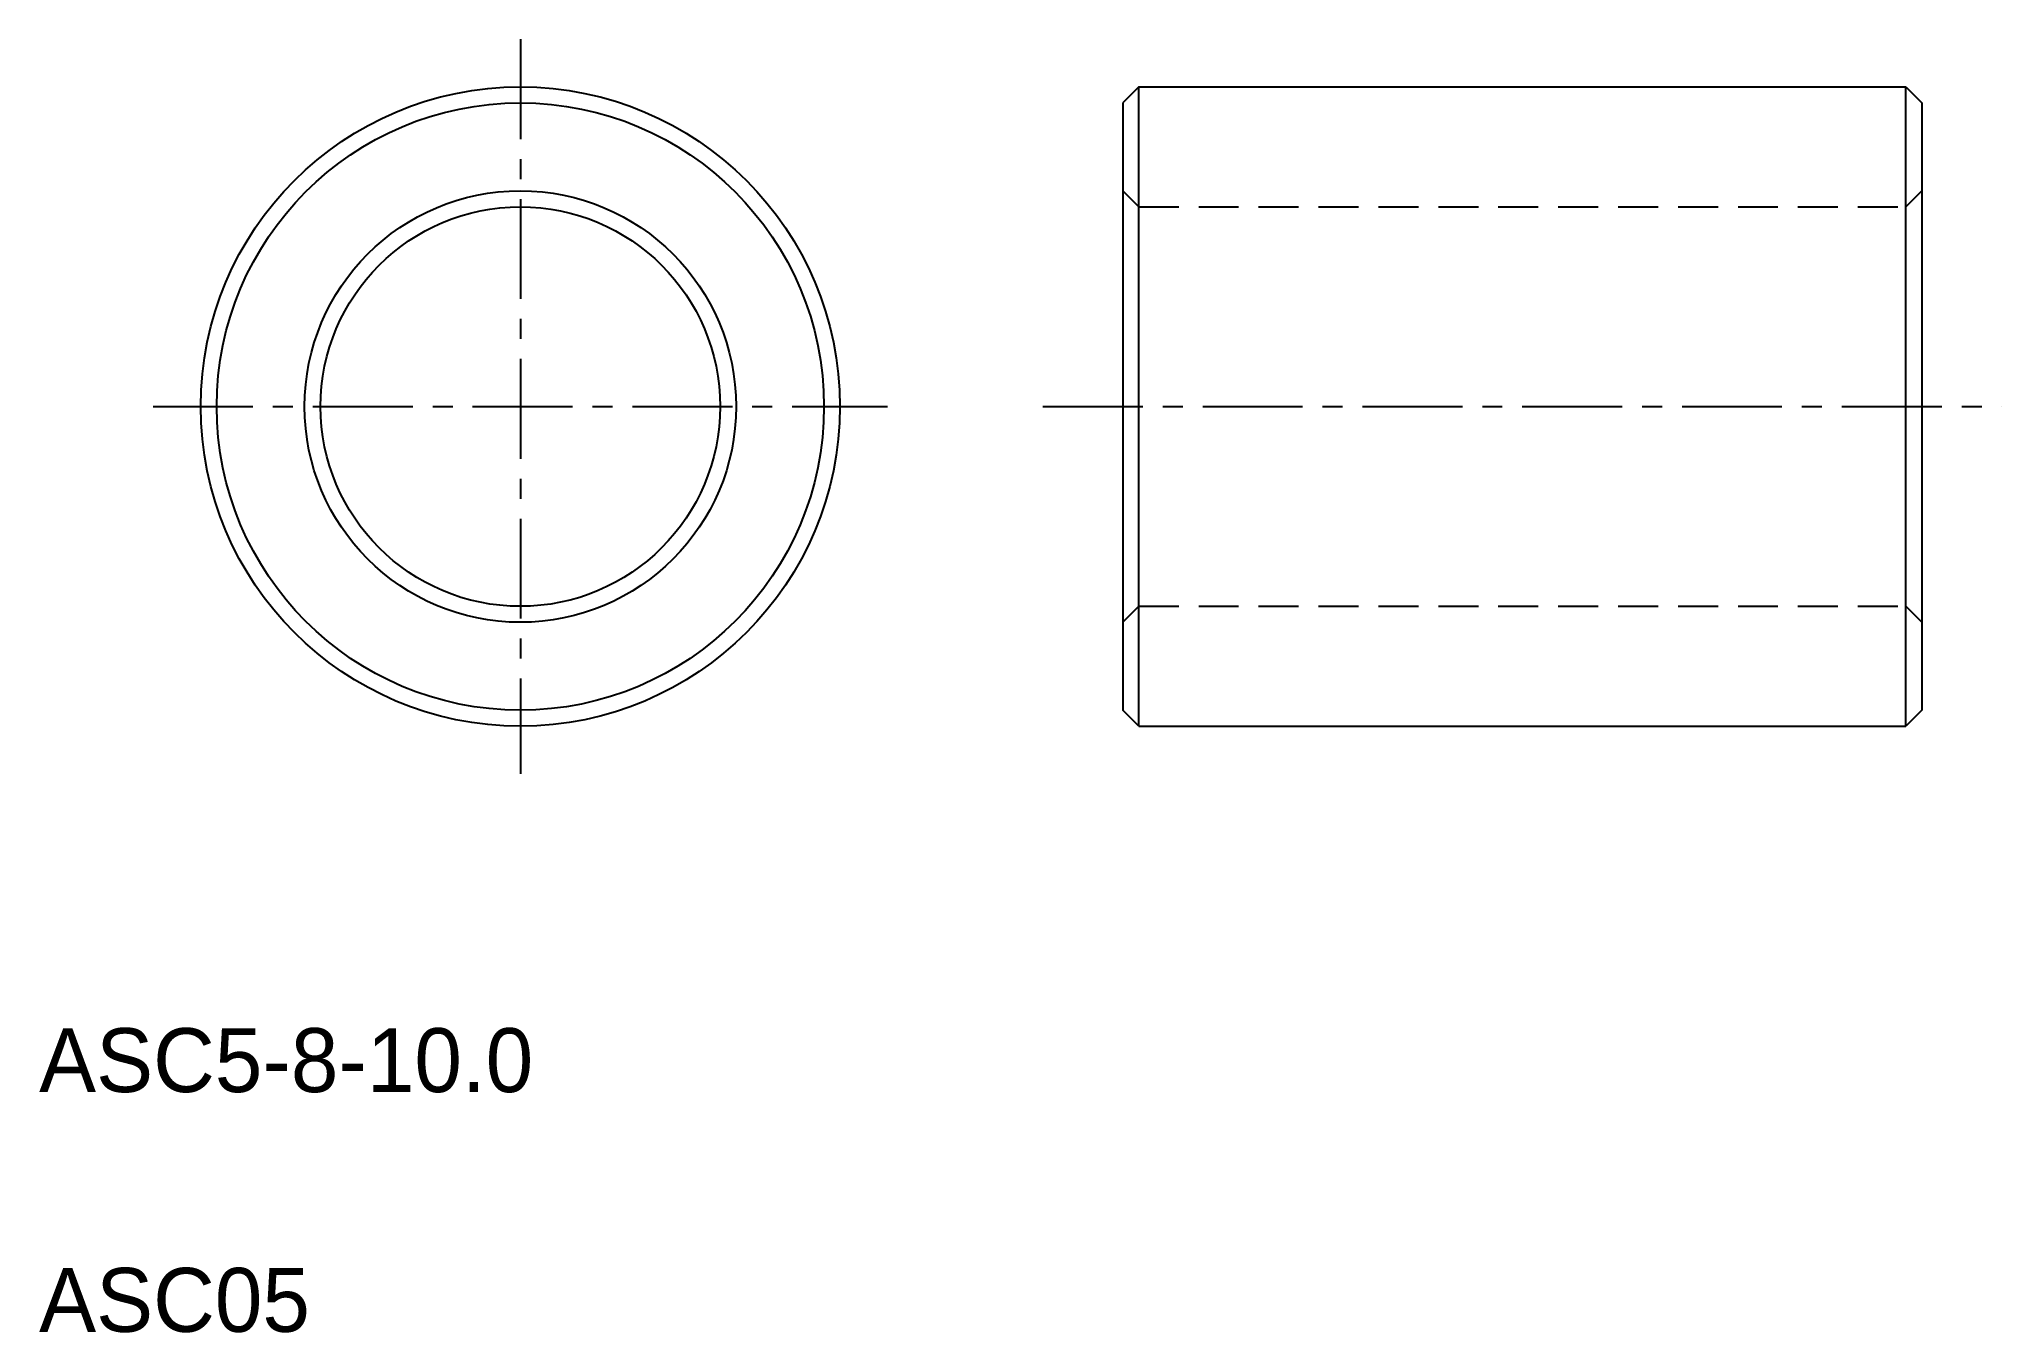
# Model space of a CAD drawing. Extents: x 2 to 26.6, y 2 to 18.2.
import ezdxf

# ---------------------------------------------------------------- set-up
doc = ezdxf.new("R2010")
doc.units = 0
doc.linetypes.add('CENTER', pattern=[2, 1.25, -0.25, 0.25, -0.25])
doc.linetypes.add('DASHED', pattern=[0.75, 0.5, -0.25])
doc.layers.get('0').update_dxf_attribs({"linetype": 'CONTINUOUS'})
doc.layers.add('CENTER', color=1, linetype='CENTER')

msp = doc.modelspace()

# ---------------------------------------------------------------- linework, layer by layer
at = {"color": 7, "linetype": 'CONTINUOUS'}
for p, q in [((15.762, 17.579), (15.562, 17.379)), ((15.762, 17.579), (25.362, 17.579)), ((15.762, 9.579), (15.762, 17.579)), ((25.362, 9.579), (25.362, 17.579)), ((25.362, 17.579), (25.562, 17.379)), ((15.562, 17.379), (15.562, 9.779)), ((25.562, 17.379), (25.562, 9.779)), ((15.762, 9.579), (15.562, 9.779)), ((15.762, 9.579), (25.362, 9.579)), ((25.562, 9.779), (25.362, 9.579))]:
    msp.add_line(p, q, dxfattribs=at)
at = {"color": 3, "linetype": 'DASHED'}
for p, q in [((15.762, 16.079), (15.562, 16.279)), ((25.362, 16.079), (25.562, 16.279)), ((15.762, 16.079), (25.362, 16.079)), ((15.762, 11.079), (15.562, 10.879)), ((15.762, 11.079), (25.362, 11.079)), ((25.362, 11.079), (25.562, 10.879))]:
    msp.add_line(p, q, dxfattribs=at)
for p, q in [((18.062, 11.079), (18.062, 11.079)), ((20.562, 11.079), (20.562, 11.079))]:
    msp.add_line(p, q)
at = {"color": 7, "linetype": 'CONTINUOUS'}
for radius in [4, 3.8, 2.7, 2.5]:
    msp.add_circle((8.023, 13.579), radius, dxfattribs=at)
at = {"layer": 'CENTER', "color": 1, "linetype": 'CENTER'}
for p, q in [((8.023, 18.175), (8.023, 8.983)), ((3.426, 13.579), (12.619, 13.579)), ((14.562, 13.579), (26.562, 13.579))]:
    msp.add_line(p, q, dxfattribs=at)

# ---------------------------------------------------------------- texts
for s, p in [('ASC5-8-10.0', (2, 5)), ('ASC05', (2, 2))]:
    msp.add_text(s, height=0.8).set_placement(p)

doc.saveas('drawing.dxf')
